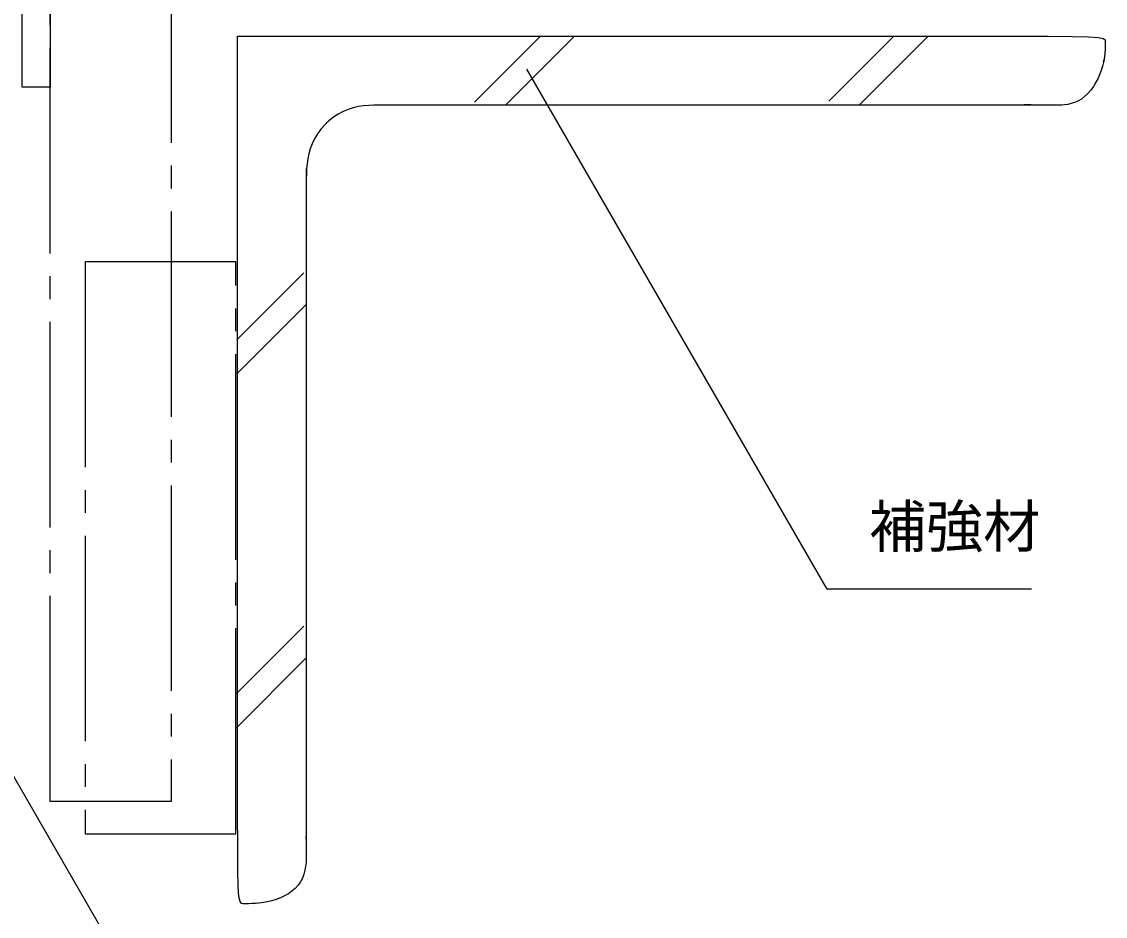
# Model space of a CAD drawing. Units: millimetres, scale not verified. Extents: x -399 to 393, y -290 to 271.
# Drawn here: x 77 to 171.9, y -102.1 to -23.7 of the extents above; entities that cross this region are included whole.
import ezdxf
from ezdxf.enums import TextEntityAlignment as Align

# ---------------------------------------------------------------- set-up
doc = ezdxf.new("R2010")
doc.units = ezdxf.units.MM
doc.header["$LTSCALE"] = 2
doc.linetypes.add('CHAIN2', pattern=[12, 9, -1, 1, -1])
for name, color, linetype, lineweight in [('0-0_0', 7, 'Continuous', 25), ('0-1_ﾚｲﾔｰ_4', 7, 'Continuous', 25), ('0-3_ﾚｲﾔｰ_1', 7, 'Continuous', 25)]:
    doc.layers.add(name, color=color, linetype=linetype, lineweight=lineweight)
doc.styles.add('ＭＳ ゴシック', font='')
doc.styles.get('ＭＳ ゴシック').set_extended_font_data('MS Gothic')

msp = doc.modelspace()

# ---------------------------------------------------------------- linework, layer by layer
at = {"layer": '0-0_0'}
for p, q in [((96.178, -124.228), (39.629, -26.283)), ((147.55, -73.421), (121.257, -27.88)), ((165.452, -73.421), (147.55, -73.421))]:
    msp.add_line(p, q, dxfattribs=at)
at = {"layer": '0-1_ﾚｲﾔｰ_4'}
for points in [[(95.925, -27.898), (95.925, -27.438), (95.925, -26.979), (95.925, -26.538), (95.925, -26.136), (95.925, -25.792), (95.925, -25.52), (95.925, -25.316), (95.925, -25.17), (95.925, -25.072), (95.925, -25.012), (95.925, -24.982), (95.925, -24.971), (95.938, -24.969), (95.969, -24.969), (96.028, -24.969), (96.126, -24.969), (96.273, -24.969), (96.477, -24.969), (96.749, -24.969), (97.093, -24.969), (97.495, -24.969), (97.935, -24.969), (98.395, -24.969), (98.855, -24.969), (99.295, -24.969), (99.697, -24.969), (100.041, -24.969), (100.313, -24.969), (100.517, -24.969), (100.663, -24.969), (100.761, -24.969), (100.821, -24.969), (100.851, -24.969), (100.863, -24.969)], [(100.864, -24.969), (100.887, -24.969), (101.049, -24.969), (101.489, -24.969), (102.345, -24.969), (103.756, -24.969), (105.861, -24.969), (108.799, -24.969), (112.708, -24.969), (117.658, -24.969), (123.441, -24.969), (129.779, -24.969), (136.395, -24.969), (143.011, -24.969), (149.349, -24.969), (155.132, -24.969), (160.082, -24.969), (163.991, -24.97), (166.929, -24.976), (169.034, -24.994), (170.445, -25.029), (171.301, -25.086), (171.741, -25.172), (171.902, -25.291), (171.926, -25.449), (171.925, -25.651), (171.92, -25.89), (171.908, -26.16), (171.884, -26.453), (171.845, -26.762), (171.787, -27.08), (171.745, -27.245)], [(97.577, -100.924), (97.465, -100.935), (97.163, -100.955), (96.883, -100.965), (96.635, -100.968), (96.425, -100.969), (96.26, -100.946), (96.136, -100.784), (96.047, -100.344), (95.988, -99.488), (95.952, -98.077), (95.933, -95.972), (95.926, -93.035), (95.925, -89.125), (95.925, -84.175), (95.925, -78.392), (95.925, -72.054), (95.925, -65.438), (95.925, -58.823), (95.925, -52.484), (95.925, -46.702), (95.925, -41.751), (95.925, -37.842), (95.925, -34.904), (95.925, -32.799), (95.925, -31.388), (95.925, -30.532), (95.925, -30.093), (95.925, -29.931), (95.925, -29.908), (95.925, -29.895), (95.925, -29.864), (95.925, -29.805), (95.925, -29.707), (95.925, -29.561), (95.925, -29.356), (95.925, -29.085), (95.925, -28.741), (95.925, -28.339), (95.925, -27.898)], [(165.4, -31.001), (164.813, -31.007), (163.008, -31.014), (160.505, -31.017), (157.183, -31.017), (152.976, -31.017), (148.063, -31.017), (142.677, -31.017), (137.055, -31.017), (131.434, -31.017), (126.048, -31.017), (121.134, -31.017), (116.928, -31.017), (113.606, -31.017), (111.11, -31.017), (109.321, -31.017), (108.47, -31.017)], [(101.943, -37.16), (101.943, -38.352), (101.943, -40.131), (101.943, -42.614), (101.943, -45.918), (101.943, -50.102), (101.943, -54.99), (101.943, -60.347), (101.943, -65.938), (101.943, -71.53), (101.943, -76.887), (101.943, -81.774), (101.943, -85.958), (101.943, -89.263), (101.94, -91.754), (101.934, -93.554), (101.921, -94.787), (101.909, -95.243)]]:
    msp.add_lwpolyline(points, dxfattribs=at)
at = {"layer": '0-3_ﾚｲﾔｰ_1'}
for p, q in [((122.443, -24.969), (116.661, -30.751)), ((125.443, -24.969), (119.395, -31.017)), ((153.412, -24.969), (147.713, -30.668)), ((156.412, -24.969), (150.364, -31.017)), ((101.719, -45.694), (95.844, -51.568)), ((101.943, -48.469), (95.844, -54.568)), ((101.719, -76.663), (95.817, -82.565)), ((101.943, -79.438), (95.817, -85.565))]:
    msp.add_line(p, q, dxfattribs=at)
at = {"layer": '0-3_ﾚｲﾔｰ_1', "linetype": 'CHAIN2'}
for points in [[(90.107, -92.009), (79.522, -92.009), (79.522, 7.679), (90.107, 7.679)], [(82.581, -94.831), (95.762, -94.831), (95.762, -44.737), (82.581, -44.737)]]:
    msp.add_lwpolyline(points, close=True, dxfattribs=at)
at = {"layer": '0-3_ﾚｲﾔｰ_1'}
for points in [[(78.939, -29.45), (78.738, -29.45), (78.517, -29.45), (78.288, -29.45), (78.058, -29.45), (77.837, -29.45), (77.636, -29.45), (77.464, -29.45), (77.329, -29.45), (77.226, -29.45), (77.153, -29.45), (77.104, -29.45), (77.074, -29.45), (77.059, -29.45), (77.054, -29.45), (77.053, -29.433), (77.053, -29.319), (77.053, -29.009), (77.053, -28.406), (77.053, -27.41), (77.053, -25.925), (77.053, -23.853), (77.053, -21.096)], [(79.522, -21.257), (79.522, -23.962), (79.522, -25.994), (79.522, -27.45), (79.522, -28.426), (79.522, -29.018), (79.522, -29.322), (79.522, -29.434), (79.522, -29.45), (79.516, -29.45), (79.501, -29.45), (79.471, -29.45), (79.422, -29.45), (79.349, -29.45), (79.247, -29.45), (79.111, -29.45), (78.939, -29.45)], [(95.925, -65.438), (95.925, -58.823), (95.925, -52.484), (95.925, -46.702), (95.925, -41.751), (95.925, -37.842), (95.925, -34.904), (95.925, -32.799), (95.925, -31.388), (95.925, -30.532), (95.925, -30.093), (95.925, -29.931), (95.925, -29.908), (95.925, -29.895), (95.925, -29.864), (95.925, -29.805), (95.925, -29.707), (95.925, -29.561), (95.925, -29.356), (95.925, -29.085), (95.925, -28.741), (95.925, -28.339), (95.925, -27.898), (95.925, -27.438), (95.925, -26.979), (95.925, -26.538), (95.925, -26.136), (95.925, -25.792), (95.925, -25.52), (95.925, -25.316), (95.925, -25.17), (95.925, -25.072), (95.925, -25.012), (95.925, -24.982), (95.925, -24.971), (95.938, -24.969), (95.969, -24.969), (96.028, -24.969), (96.126, -24.969), (96.273, -24.969)], [(95.925, -27.898), (95.925, -27.438), (95.925, -26.979), (95.925, -26.538), (95.925, -26.136), (95.925, -25.792), (95.925, -25.52), (95.925, -25.316), (95.925, -25.17), (95.925, -25.072), (95.925, -25.012), (95.925, -24.982), (95.925, -24.971), (95.938, -24.969), (95.969, -24.969), (96.028, -24.969), (96.126, -24.969), (96.273, -24.969), (96.477, -24.969), (96.749, -24.969), (97.093, -24.969), (97.495, -24.969), (97.935, -24.969), (98.395, -24.969), (98.855, -24.969), (99.295, -24.969), (99.697, -24.969), (100.041, -24.969), (100.313, -24.969), (100.517, -24.969), (100.663, -24.969), (100.761, -24.969), (100.821, -24.969), (100.851, -24.969), (100.863, -24.969)], [(96.273, -24.969), (96.477, -24.969), (96.749, -24.969), (97.093, -24.969), (97.495, -24.969), (97.935, -24.969), (98.395, -24.969), (98.855, -24.969), (99.295, -24.969), (99.697, -24.969), (100.041, -24.969), (100.313, -24.969), (100.517, -24.969), (100.663, -24.969), (100.761, -24.969), (100.821, -24.969), (100.851, -24.969), (100.863, -24.969)], [(100.864, -24.969), (100.887, -24.969), (101.049, -24.969), (101.489, -24.969), (102.345, -24.969), (103.756, -24.969), (105.861, -24.969), (108.799, -24.969), (112.708, -24.969), (117.658, -24.969), (123.441, -24.969), (129.779, -24.969), (136.395, -24.969), (143.011, -24.969), (149.349, -24.969), (155.132, -24.969), (160.082, -24.969), (163.991, -24.97), (166.929, -24.976), (169.034, -24.994), (170.445, -25.029), (171.301, -25.086), (171.741, -25.172), (171.902, -25.291), (171.926, -25.449), (171.925, -25.651), (171.92, -25.893), (171.908, -26.169), (171.884, -26.476), (171.845, -26.807), (171.787, -27.158), (171.705, -27.523), (171.596, -27.898), (171.458, -28.277), (171.291, -28.654), (171.098, -29.022), (170.882, -29.374), (170.644, -29.704), (170.388, -30.004), (170.116, -30.268)], [(100.864, -24.969), (100.887, -24.969), (101.049, -24.969), (101.489, -24.969), (102.345, -24.969), (103.756, -24.969), (105.861, -24.969), (108.799, -24.969), (112.708, -24.969), (117.658, -24.969), (123.441, -24.969), (129.779, -24.969), (136.395, -24.969), (143.011, -24.969), (149.349, -24.969), (155.132, -24.969), (160.082, -24.969), (163.991, -24.97), (166.929, -24.976), (169.034, -24.994), (170.445, -25.029), (171.301, -25.086), (171.741, -25.172), (171.902, -25.291), (171.926, -25.449), (171.925, -25.651), (171.92, -25.89), (171.908, -26.16), (171.884, -26.453), (171.845, -26.762), (171.823, -26.883)], [(97.655, -100.916), (97.465, -100.935), (97.163, -100.955), (96.883, -100.965), (96.635, -100.968), (96.425, -100.969), (96.26, -100.946), (96.136, -100.784), (96.047, -100.344), (95.988, -99.488), (95.952, -98.077), (95.933, -95.972), (95.926, -93.035), (95.925, -89.125), (95.925, -84.175), (95.925, -78.392), (95.925, -72.054), (95.925, -65.438), (95.925, -58.823), (95.925, -52.484), (95.925, -46.702), (95.925, -41.751), (95.925, -37.842), (95.925, -34.904), (95.925, -32.799), (95.925, -31.388), (95.925, -30.532), (95.925, -30.093), (95.925, -29.931), (95.925, -29.908), (95.925, -29.895), (95.925, -29.864), (95.925, -29.805), (95.925, -29.707), (95.925, -29.561), (95.925, -29.356), (95.925, -29.085), (95.925, -28.741), (95.925, -28.339), (95.925, -27.898)], [(170.116, -30.268), (169.829, -30.489), (169.532, -30.664), (169.231, -30.795), (168.931, -30.888), (168.64, -30.951), (168.364, -30.989), (168.111, -31.009), (167.886, -31.016), (167.697, -31.017), (167.53, -31.017), (167.291, -31.017), (166.865, -31.017), (166.137, -31.017), (164.993, -31.017), (163.318, -31.017), (160.998, -31.017), (157.918, -31.017), (154.019, -31.017), (149.459, -31.017), (144.452, -31.017), (139.214, -31.017), (133.957, -31.017), (128.896, -31.017), (124.244, -31.017), (120.217, -31.017), (116.974, -31.017), (114.461, -31.017), (112.571, -31.017), (111.195, -31.017), (110.225, -31.017), (109.555, -31.017), (109.075, -31.017), (108.678, -31.017), (108.275, -31.018), (107.852, -31.026), (107.413, -31.046), (106.964, -31.086), (106.51, -31.152), (106.054, -31.25)], [(106.054, -31.25), (105.602, -31.388), (105.159, -31.57), (104.728, -31.803), (104.316, -32.081), (103.926, -32.4), (103.562, -32.753), (103.228, -33.135), (102.93, -33.54), (102.671, -33.963), (102.455, -34.396), (102.286, -34.836), (102.159, -35.279), (102.068, -35.723), (102.007, -36.165), (101.97, -36.602), (101.951, -37.033), (101.944, -37.454), (101.943, -37.863), (101.943, -38.275), (101.943, -38.777), (101.943, -39.473), (101.943, -40.468), (101.943, -41.864), (101.943, -43.768), (101.943, -46.282), (101.943, -49.512), (101.943, -53.508), (101.943, -58.114), (101.943, -63.119), (101.943, -68.312), (101.943, -73.484), (101.943, -78.425), (101.943, -82.923), (101.943, -86.769), (101.943, -89.806), (101.943, -92.096), (101.943, -93.752), (101.943, -94.889), (101.943, -95.621)], [(165.427, -31.001), (164.813, -31.007), (163.008, -31.014), (160.505, -31.017), (157.183, -31.017), (152.976, -31.017), (148.063, -31.017), (142.677, -31.017), (137.055, -31.017), (131.434, -31.017), (126.048, -31.017), (121.134, -31.017), (116.928, -31.017), (113.606, -31.017), (111.11, -31.017), (109.321, -31.017), (108.122, -31.017)], [(101.943, -36.602), (101.943, -37.16), (101.943, -38.352), (101.943, -40.131), (101.943, -42.614), (101.943, -45.918), (101.943, -50.102), (101.943, -54.99), (101.943, -60.347), (101.943, -65.938), (101.943, -71.53), (101.943, -76.887), (101.943, -81.774), (101.943, -85.958), (101.943, -89.263), (101.94, -91.754), (101.936, -93.033)], [(101.943, -95.621), (101.943, -96.062), (101.943, -96.328), (101.943, -96.531), (101.942, -96.767), (101.935, -97.046), (101.917, -97.357), (101.88, -97.691), (101.82, -98.038), (101.731, -98.388), (101.606, -98.73), (101.44, -99.054), (101.229, -99.353), (100.976, -99.625), (100.688, -99.87), (100.371, -100.088), (100.031, -100.279), (99.672, -100.445), (99.303, -100.584), (98.927, -100.699), (98.552, -100.788), (98.184, -100.855), (97.827, -100.903), (97.488, -100.935), (97.172, -100.955), (96.886, -100.965), (96.635, -100.968), (96.425, -100.969), (96.26, -100.946), (96.136, -100.784), (96.047, -100.344), (95.988, -99.488), (95.952, -98.077), (95.933, -95.972), (95.926, -93.035), (95.925, -89.125), (95.925, -84.175), (95.925, -78.392), (95.925, -72.054), (95.925, -65.438)]]:
    msp.add_lwpolyline(points, dxfattribs=at)

# ---------------------------------------------------------------- texts
at = {"layer": '0-1_ﾚｲﾔｰ_4', "color": 4, "style": 'ＭＳ ゴシック'}
msp.add_text('補強材', height=3.666, dxfattribs=at).set_placement((151.23, -70.849), align=Align.BOTTOM_LEFT)

doc.saveas('drawing.dxf')
